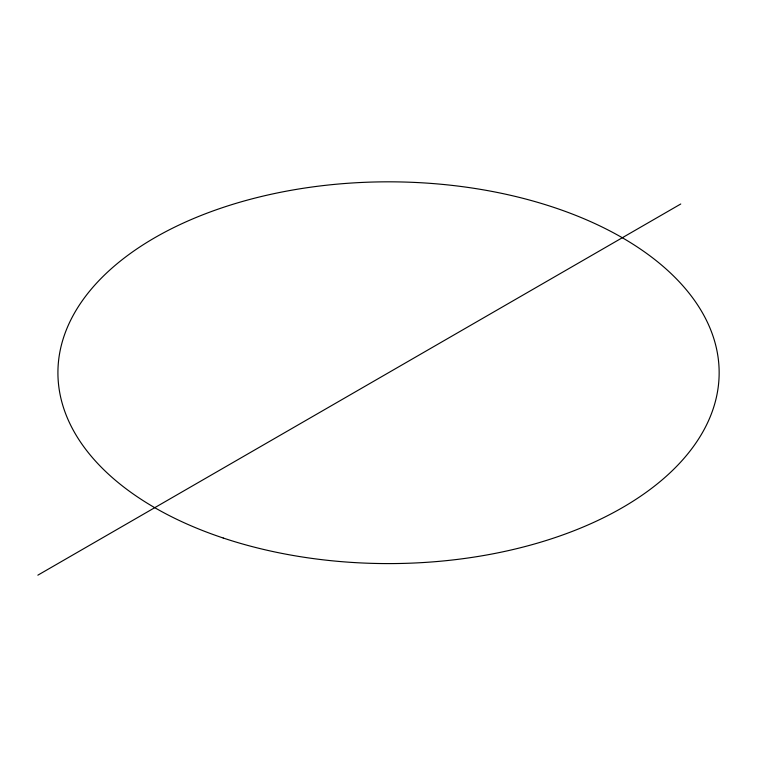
<?xml version="1.0" encoding="UTF-8"?>
<svg xmlns="http://www.w3.org/2000/svg" width="757" height="757" viewBox="0 0 757 757"><rect width="100%" height="100%" fill="white"/><g stroke="black" fill="none" stroke-linecap="round" stroke-linejoin="round"><path stroke-width="1.14" d="M37.85 575.169L680.761 203.993M223.22 538.019A330.62 190.887 0 0 0 719.15 372.709A330.62 190.887 0 0 0 223.22 207.399A330.62 190.887 0 0 0 223.22 538.019"/></g></svg>
